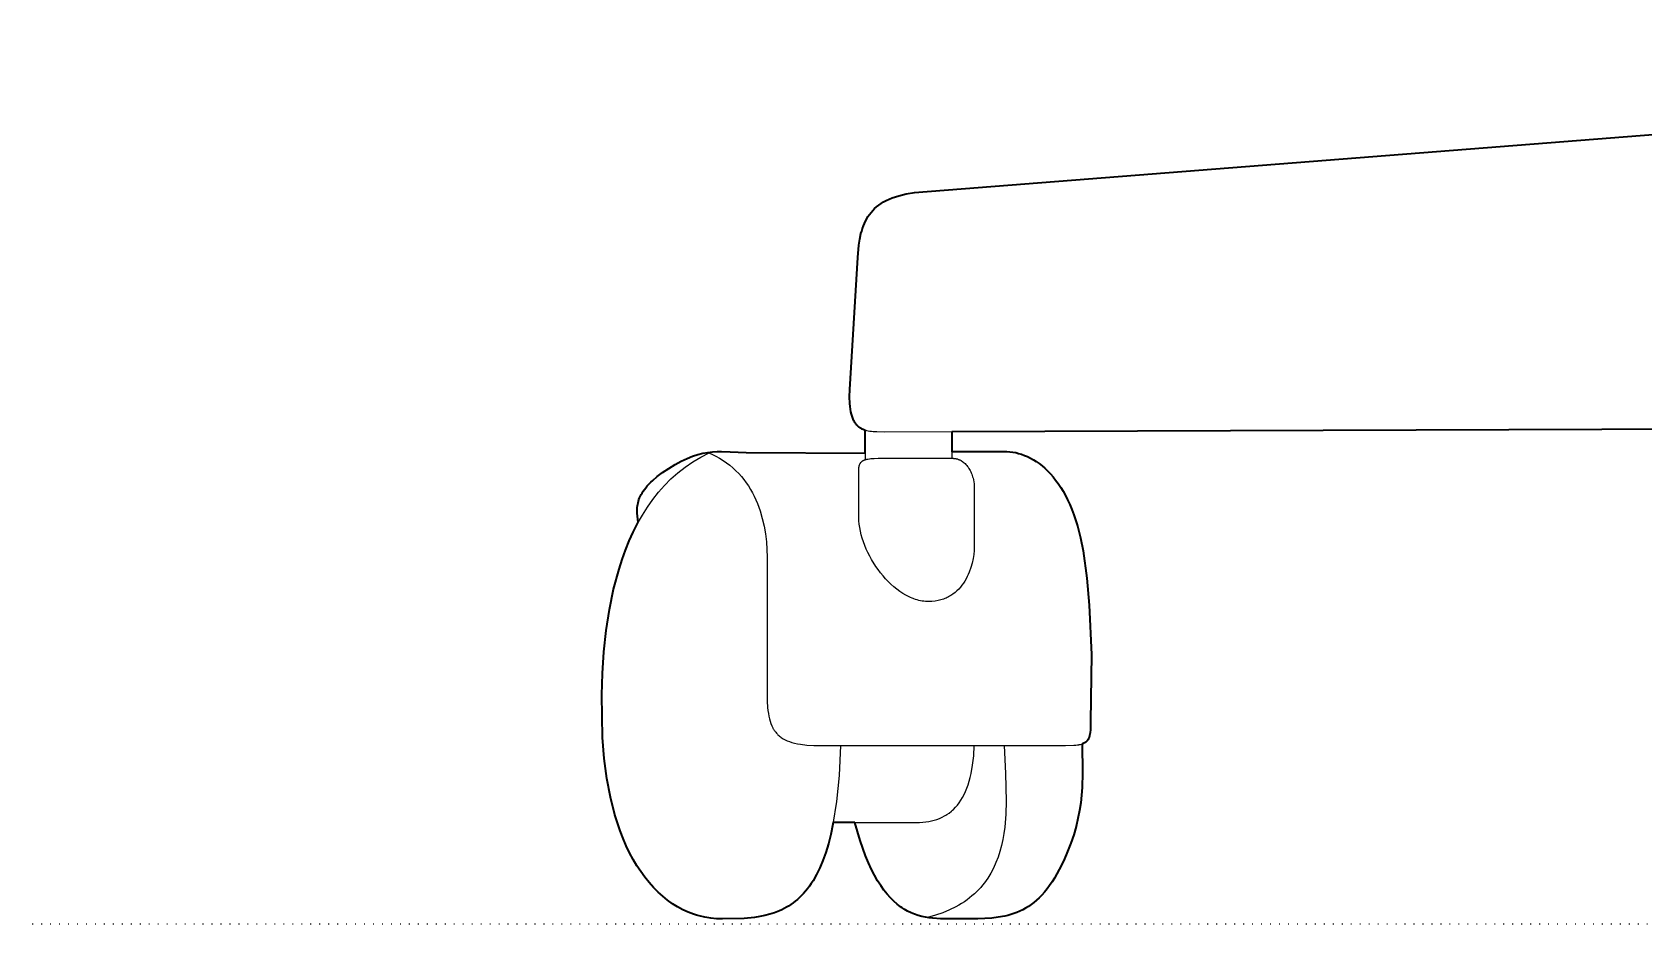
# Model space of a CAD drawing. Header units: millimetres. Extents: x 0 to 1842, y -1115 to 1018.
# Drawn here: x 0 to 197.6, y -1115 to -1005.6 of the extents above; entities that cross this region are included whole.
import ezdxf

# ---------------------------------------------------------------- set-up
doc = ezdxf.new("R2010")
doc.units = ezdxf.units.MM
doc.linetypes.add('Dots', pattern=[1, 0, -1])
doc.layers.add('Blocks', color=7, linetype='Continuous')
for name, color, linetype, lineweight, true_color in [('Blocks$Inner', 7, 'Continuous', 25, 0x007f00), ('Blocks$Outline', 7, 'Continuous', 35, 0xff3f3f), ('Groud', 7, 'Dots', 25, 0x243775)]:
    doc.layers.add(name, color=color, linetype=linetype, lineweight=lineweight, true_color=true_color)

# ---------------------------------------------------------------- blocks, each defined once
blk = doc.blocks.new('Oxford High Office Chair Back')
at = {"layer": 'Blocks$Inner'}
for p, q in [((42.83, 35.11), (42.83, 37.51)), ((4.27, 27.16), (4.37, 26.41)), ((28.28, -10.43), (38.48, -10.43))]:
    blk.add_line(p, q, dxfattribs=at)
for points in [[(631.41, 39.67), (34.52, 37.48), (33.62, 37.49), (33.19, 37.51), (32.98, 37.53), (32.78, 37.56), (32.58, 37.59), (32.39, 37.64), (32.3, 37.66), (32.21, 37.69), (32.03, 37.75), (31.94, 37.79), (31.9, 37.81), (31.86, 37.83), (31.81, 37.85), (31.81, 37.85), (31.81, 37.85), (31.81, 37.85), (31.8, 37.85), (31.8, 37.85), (31.8, 37.85), (31.8, 37.86), (31.79, 37.86), (31.79, 37.86), (31.79, 37.86), (31.79, 37.86), (31.78, 37.86), (31.78, 37.86), (31.78, 37.87), (31.78, 37.87), (31.77, 37.87), (31.73, 37.89), (31.69, 37.91), (31.61, 37.96), (31.53, 38.01), (31.5, 38.04), (31.46, 38.07), (31.46, 38.07), (31.45, 38.07), (31.45, 38.08), (31.45, 38.08), (31.45, 38.08), (31.45, 38.08), (31.44, 38.08), (31.44, 38.08), (31.44, 38.09), (31.44, 38.09), (31.43, 38.09), (31.43, 38.09), (31.43, 38.09), (31.43, 38.1), (31.42, 38.1), (31.42, 38.1), (31.39, 38.13), (31.31, 38.19), (31.28, 38.23), (31.24, 38.26), (31.18, 38.33), (31.11, 38.41), (31.05, 38.49), (30.99, 38.57), (30.96, 38.61), (30.93, 38.66), (30.87, 38.75), (30.82, 38.85), (30.76, 38.95), (30.67, 39.17), (30.62, 39.29), (30.58, 39.42), (30.5, 39.68), (30.44, 39.97), (30.38, 40.28), (30.34, 40.62), (30.31, 40.98), (30.28, 41.78), (30.3, 42.7), (31.29, 58.89), (31.43, 60.42), (31.54, 61.13), (31.68, 61.82), (31.77, 62.14), (31.86, 62.46), (31.97, 62.77), (32.1, 63.07), (32.23, 63.37), (32.38, 63.65), (32.54, 63.92), (32.72, 64.18), (32.91, 64.43), (33.12, 64.67), (33.35, 64.91), (33.6, 65.12), (33.87, 65.33), (34.15, 65.53), (34.46, 65.72), (34.78, 65.89), (35.13, 66.06), (35.5, 66.21), (35.9, 66.35), (36.32, 66.47), (36.76, 66.59), (37.23, 66.69), (38.25, 66.86), (288.58, 86.53)], [(32.19, 37.69), (32.19, 34.08)], [(29.18, -0.99), (29, -4.64), (28.69, -7.85), (28.24, -10.64), (27.97, -11.89), (27.68, -13.05), (27.35, -14.12), (27, -15.1), (26.62, -16), (26.22, -16.82), (25.8, -17.56), (25.58, -17.91), (25.35, -18.24), (25.12, -18.55), (24.88, -18.85), (24.64, -19.12), (24.39, -19.39), (24.14, -19.64), (23.88, -19.87), (23.62, -20.09), (23.36, -20.29), (23.09, -20.49), (22.81, -20.67), (22.54, -20.83), (22.25, -20.99), (21.97, -21.13), (21.68, -21.26), (21.09, -21.49), (20.49, -21.69), (19.88, -21.85), (19.26, -21.97), (18.63, -22.07), (17.35, -22.19), (14.71, -22.26), (13.98, -22.23), (13.26, -22.16), (12.55, -22.05), (11.85, -21.88), (11.5, -21.78), (11.16, -21.67), (10.83, -21.55), (10.49, -21.42), (9.84, -21.12), (9.19, -20.78), (8.57, -20.39), (7.96, -19.95), (7.37, -19.48), (6.79, -18.96), (6.23, -18.39), (5.7, -17.79), (5.18, -17.14), (4.68, -16.45), (4.2, -15.72), (3.75, -14.95), (3.31, -14.13), (2.9, -13.28), (2.52, -12.39), (2.16, -11.45), (1.82, -10.48), (1.5, -9.47), (0.96, -7.32), (0.52, -5.03), (0.2, -2.59), (0, 0), (-0.11, 5.22), (-0.03, 7.87), (0.14, 10.51), (0.43, 13.13), (0.83, 15.71), (1.35, 18.22), (2.01, 20.66), (2.39, 21.84), (2.81, 22.99), (3.27, 24.12), (3.76, 25.21), (4.29, 26.27), (4.87, 27.28), (5.48, 28.27), (6.14, 29.2), (6.84, 30.1), (7.59, 30.94), (8.38, 31.74), (9.22, 32.49), (10.11, 33.18), (11.04, 33.82), (12.03, 34.39), (13.06, 34.91)], [(32.19, 34.89), (17.6, 34.99), (15.62, 35.07), (14.58, 35.1), (14.04, 35.09), (13.48, 35.06), (12.9, 34.99), (12.3, 34.88), (11.68, 34.72), (11.03, 34.51), (10.35, 34.25), (9.63, 33.91), (8.89, 33.51), (8.1, 33.02), (7.35, 32.51), (6.7, 32.01), (6.14, 31.54), (5.9, 31.31), (5.67, 31.08), (5.47, 30.86), (5.28, 30.64), (5.12, 30.42), (4.97, 30.21), (4.83, 30), (4.72, 29.8), (4.61, 29.59), (4.53, 29.4), (4.45, 29.2), (4.39, 29), (4.34, 28.81), (4.3, 28.62), (4.27, 28.43), (4.25, 28.25), (4.24, 28.06), (4.23, 27.88), (4.24, 27.52), (4.27, 27.16)], [(12.88, 34.98), (13.39, 34.77), (13.87, 34.53), (14.33, 34.27), (14.78, 34), (15.2, 33.71), (15.6, 33.4), (15.98, 33.08), (16.34, 32.74), (16.68, 32.39), (17.01, 32.03), (17.32, 31.65), (17.6, 31.26), (17.88, 30.86), (18.13, 30.45), (18.37, 30.03), (18.59, 29.6), (18.79, 29.16), (18.98, 28.72), (19.31, 27.81), (19.58, 26.88), (19.8, 25.94), (19.96, 24.98), (20.08, 24.03), (20.14, 23.08), (20.16, 22.14), (20.16, 5.33), (20.18, 4.46), (20.23, 3.67), (20.27, 3.3), (20.32, 2.94), (20.38, 2.61), (20.45, 2.29), (20.54, 2), (20.63, 1.71), (20.74, 1.45), (20.86, 1.2), (20.89, 1.14), (20.93, 1.08), (20.96, 1.02), (21, 0.96), (21.07, 0.85), (21.11, 0.8), (21.15, 0.74), (21.23, 0.64), (21.31, 0.54), (21.4, 0.44), (21.45, 0.4), (21.49, 0.35), (21.59, 0.26), (21.69, 0.17), (21.79, 0.09), (21.9, 0.01), (22.01, -0.06), (22.13, -0.14), (22.37, -0.27), (22.64, -0.39), (22.92, -0.5), (23.22, -0.6), (23.54, -0.69), (23.88, -0.76), (24.25, -0.82), (25.03, -0.92), (25.9, -0.97), (26.87, -0.99), (55.37, -0.99), (56.74, -0.99), (57.79, -0.95), (58.02, -0.93), (58.22, -0.91), (58.41, -0.88), (58.45, -0.87), (58.46, -0.87), (58.46, -0.87), (58.46, -0.87), (58.46, -0.87), (58.47, -0.87), (58.47, -0.87), (58.47, -0.87), (58.48, -0.87), (58.48, -0.86), (58.48, -0.86), (58.48, -0.86), (58.49, -0.86), (58.49, -0.86), (58.49, -0.86), (58.49, -0.86), (58.5, -0.86), (58.5, -0.86), (58.5, -0.86), (58.51, -0.86), (58.51, -0.86), (58.51, -0.86), (58.51, -0.86), (58.52, -0.86), (58.52, -0.86), (58.52, -0.86), (58.53, -0.86), (58.53, -0.85), (58.53, -0.85), (58.53, -0.85), (58.54, -0.85), (58.54, -0.85), (58.54, -0.85), (58.54, -0.85), (58.55, -0.85), (58.55, -0.85), (58.55, -0.85), (58.55, -0.85), (58.56, -0.85), (58.56, -0.85), (58.56, -0.85), (58.56, -0.85), (58.57, -0.85), (58.57, -0.85), (58.57, -0.85), (58.58, -0.84), (58.58, -0.84), (58.58, -0.84), (58.58, -0.84), (58.74, -0.8), (58.82, -0.78), (58.85, -0.77), (58.89, -0.75), (58.92, -0.74), (58.96, -0.73), (59.02, -0.7), (59.08, -0.67), (59.14, -0.63), (59.19, -0.6), (59.2, -0.6), (59.2, -0.59), (59.2, -0.59), (59.2, -0.59), (59.2, -0.59), (59.2, -0.59), (59.21, -0.59), (59.21, -0.59), (59.22, -0.58), (59.25, -0.56), (59.3, -0.52), (59.34, -0.48), (59.39, -0.43), (59.41, -0.41), (59.41, -0.41), (59.41, -0.4), (59.41, -0.4), (59.41, -0.4), (59.42, -0.4), (59.42, -0.4), (59.42, -0.4), (59.42, -0.4), (59.42, -0.39), (59.42, -0.39), (59.42, -0.39), (59.42, -0.39), (59.43, -0.39), (59.43, -0.39), (59.43, -0.39), (59.43, -0.38), (59.43, -0.38), (59.43, -0.38), (59.43, -0.38), (59.43, -0.38), (59.44, -0.38), (59.44, -0.37), (59.44, -0.37), (59.44, -0.37), (59.44, -0.36), (59.45, -0.36), (59.45, -0.36), (59.45, -0.36), (59.45, -0.36), (59.45, -0.35), (59.45, -0.35), (59.46, -0.35), (59.46, -0.35), (59.46, -0.35), (59.46, -0.34), (59.46, -0.34), (59.46, -0.34), (59.46, -0.34), (59.46, -0.34), (59.47, -0.34), (59.47, -0.34), (59.47, -0.33), (59.5, -0.28), (59.51, -0.28), (59.51, -0.28), (59.51, -0.28), (59.51, -0.27), (59.51, -0.27), (59.51, -0.27), (59.51, -0.27), (59.51, -0.27), (59.51, -0.27), (59.51, -0.26), (59.52, -0.26), (59.52, -0.26), (59.52, -0.26), (59.52, -0.26), (59.52, -0.25), (59.52, -0.25), (59.53, -0.24), (59.53, -0.24), (59.53, -0.24), (59.53, -0.23), (59.53, -0.23), (59.53, -0.23), (59.54, -0.23), (59.54, -0.23), (59.54, -0.23), (59.57, -0.17), (59.6, -0.11), (59.63, -0.04), (59.65, 0.03), (59.67, 0.1), (59.7, 0.17), (59.72, 0.25), (59.75, 0.41), (59.78, 0.59), (59.81, 0.98), (59.84, 1.97), (59.93, 10.19), (59.68, 16.26), (59.37, 19.54), (58.91, 22.89), (58.59, 24.5), (58.22, 25.99), (57.78, 27.34), (57.54, 27.98), (57.29, 28.58), (57.02, 29.15), (56.75, 29.69), (56.46, 30.21), (56.17, 30.69), (55.86, 31.15), (55.55, 31.58), (55.23, 31.98), (54.9, 32.36), (54.57, 32.71), (54.23, 33.03), (53.88, 33.33), (53.53, 33.6), (53.18, 33.85), (52.82, 34.08), (52.46, 34.28), (52.1, 34.46), (51.73, 34.61), (51.37, 34.75), (51.01, 34.86), (50.65, 34.95), (50.29, 35.02), (49.93, 35.07), (49.57, 35.1), (49.22, 35.11), (42.83, 35.11)], [(42.83, 35.11), (42.83, 34.26)], [(58.8, -0.78), (58.86, -4.34), (58.8, -6.15), (58.62, -8.01), (58.48, -8.96), (58.29, -9.93), (58.06, -10.91), (57.77, -11.92), (57.43, -12.95), (57.02, -14), (56.55, -15.08), (56, -16.19), (55.41, -17.24), (55.11, -17.72), (54.81, -18.16), (54.5, -18.58), (54.19, -18.97), (53.87, -19.32), (53.55, -19.66), (53.22, -19.96), (52.89, -20.24), (52.56, -20.5), (52.21, -20.73), (51.87, -20.95), (51.52, -21.14), (51.16, -21.31), (50.8, -21.46), (50.44, -21.6), (50.06, -21.72), (49.69, -21.82), (49.3, -21.91), (48.52, -22.05), (47.71, -22.15), (46.87, -22.21), (46.01, -22.24), (44.21, -22.26), (42.35, -22.26), (41.42, -22.24), (40.51, -22.17), (40.05, -22.11), (39.6, -22.04), (39.15, -21.94), (38.7, -21.82), (38.26, -21.67), (37.82, -21.5), (37.39, -21.29), (36.96, -21.04), (36.74, -20.91), (36.53, -20.77), (36.32, -20.61), (36.11, -20.45), (35.7, -20.09), (35.29, -19.68), (34.88, -19.23), (34.49, -18.73), (34.1, -18.17), (33.71, -17.57), (33.33, -16.9), (32.97, -16.17), (32.6, -15.39), (32.25, -14.53), (31.57, -12.63), (30.92, -10.43)], [(38.48, -10.43), (38.87, -10.42), (39.25, -10.4), (39.62, -10.36), (39.98, -10.3), (40.33, -10.23), (40.67, -10.14), (41, -10.04), (41.32, -9.92), (41.63, -9.78), (41.93, -9.62), (42.07, -9.54), (42.21, -9.45), (42.49, -9.26), (42.76, -9.04), (42.89, -8.93), (43.02, -8.81), (43.26, -8.56), (43.5, -8.29), (43.72, -8), (43.93, -7.69), (44.13, -7.35), (44.32, -7), (44.49, -6.63), (44.66, -6.23), (44.81, -5.81), (44.95, -5.37), (45.07, -4.91), (45.18, -4.42), (45.37, -3.37), (45.5, -2.23), (45.57, -0.99)], [(49.22, -0.99), (49.42, -4.43), (49.49, -7.79), (49.43, -9.41), (49.3, -10.99), (49.19, -11.76), (49.06, -12.51), (48.9, -13.25), (48.71, -13.97), (48.49, -14.67), (48.23, -15.35), (47.94, -16.01), (47.61, -16.64), (47.24, -17.26), (46.82, -17.84), (46.59, -18.13), (46.36, -18.4), (46.11, -18.67), (45.85, -18.94), (45.58, -19.19), (45.29, -19.44), (45, -19.68), (44.69, -19.92), (44.36, -20.14), (44.02, -20.36), (43.67, -20.57), (43.31, -20.77), (42.54, -21.15), (41.7, -21.5), (40.81, -21.81), (39.85, -22.08)]]:
    blk.add_lwpolyline(points, dxfattribs=at)
blk.add_lwpolyline([(31.42, 27.02), (31.42, 31.37), (31.4, 32.72), (31.4, 32.85), (31.41, 32.98), (31.42, 33.01), (31.42, 33.01), (31.42, 33.02), (31.42, 33.02), (31.42, 33.02), (31.42, 33.02), (31.42, 33.02), (31.42, 33.03), (31.42, 33.03), (31.42, 33.04), (31.42, 33.07), (31.43, 33.1), (31.43, 33.1), (31.43, 33.11), (31.43, 33.11), (31.43, 33.11), (31.43, 33.11), (31.43, 33.11), (31.43, 33.12), (31.43, 33.12), (31.43, 33.12), (31.43, 33.12), (31.43, 33.12), (31.43, 33.12), (31.43, 33.13), (31.43, 33.13), (31.43, 33.13), (31.43, 33.13), (31.43, 33.16), (31.44, 33.22), (31.45, 33.24), (31.45, 33.27), (31.46, 33.32), (31.47, 33.35), (31.47, 33.35), (31.47, 33.35), (31.47, 33.36), (31.47, 33.36), (31.47, 33.36), (31.47, 33.36), (31.47, 33.36), (31.47, 33.36), (31.48, 33.36), (31.48, 33.37), (31.48, 33.37), (31.48, 33.37), (31.48, 33.37), (31.48, 33.37), (31.48, 33.37), (31.48, 33.38), (31.49, 33.43), (31.49, 33.43), (31.49, 33.43), (31.49, 33.43), (31.49, 33.43), (31.5, 33.43), (31.5, 33.44), (31.5, 33.44), (31.5, 33.44), (31.5, 33.44), (31.5, 33.44), (31.5, 33.44), (31.5, 33.44), (31.5, 33.45), (31.5, 33.45), (31.5, 33.45), (31.5, 33.45), (31.51, 33.47), (31.53, 33.52), (31.55, 33.57), (31.55, 33.57), (31.55, 33.57), (31.55, 33.57), (31.55, 33.57), (31.55, 33.57), (31.55, 33.57), (31.55, 33.58), (31.55, 33.58), (31.55, 33.58), (31.56, 33.58), (31.56, 33.58), (31.56, 33.58), (31.56, 33.58), (31.56, 33.58), (31.56, 33.59), (31.56, 33.59), (31.56, 33.59), (31.56, 33.59), (31.56, 33.59), (31.56, 33.59), (31.56, 33.59), (31.56, 33.6), (31.56, 33.6), (31.57, 33.6), (31.57, 33.6), (31.57, 33.6), (31.57, 33.6), (31.57, 33.6), (31.57, 33.61), (31.57, 33.61), (31.57, 33.61), (31.57, 33.61), (31.6, 33.65), (31.62, 33.69), (31.62, 33.69), (31.62, 33.69), (31.62, 33.7), (31.63, 33.7), (31.63, 33.7), (31.63, 33.7), (31.63, 33.7), (31.63, 33.7), (31.64, 33.71), (31.65, 33.73), (31.65, 33.74), (31.66, 33.74), (31.66, 33.74), (31.66, 33.74), (31.66, 33.74), (31.67, 33.75), (31.67, 33.75), (31.67, 33.75), (31.67, 33.75), (31.67, 33.75), (31.67, 33.76), (31.67, 33.76), (31.67, 33.76), (31.67, 33.76), (31.67, 33.76), (31.68, 33.76), (31.68, 33.76), (31.68, 33.76), (31.68, 33.76), (31.68, 33.77), (31.68, 33.77), (31.68, 33.77), (31.69, 33.78), (31.69, 33.78), (31.69, 33.78), (31.69, 33.78), (31.69, 33.78), (31.69, 33.78), (31.7, 33.78), (31.7, 33.78), (31.7, 33.79), (31.7, 33.79), (31.7, 33.79), (31.7, 33.79), (31.7, 33.79), (31.7, 33.79), (31.7, 33.79), (31.71, 33.79), (31.71, 33.79), (31.71, 33.8), (31.75, 33.84), (31.79, 33.87), (31.83, 33.9), (31.87, 33.93), (31.89, 33.95), (31.92, 33.96), (31.97, 33.99), (31.97, 33.99), (31.97, 33.99), (31.97, 33.99), (31.97, 33.99), (31.98, 33.99), (31.98, 33.99), (31.98, 34), (31.98, 34), (31.98, 34), (31.98, 34), (31.98, 34), (31.99, 34), (31.99, 34), (31.99, 34), (31.99, 34), (31.99, 34), (31.99, 34), (32, 34), (32, 34), (32, 34.01), (32, 34.01), (32, 34.01), (32, 34.01), (32.01, 34.01), (32.01, 34.01), (32.01, 34.01), (32.01, 34.01), (32.02, 34.01), (32.07, 34.04), (32.07, 34.04), (32.08, 34.04), (32.08, 34.04), (32.08, 34.04), (32.08, 34.04), (32.08, 34.04), (32.08, 34.04), (32.09, 34.04), (32.09, 34.05), (32.09, 34.05), (32.09, 34.05), (32.09, 34.05), (32.1, 34.05), (32.1, 34.05), (32.1, 34.05), (32.1, 34.05), (32.13, 34.06), (32.16, 34.07), (32.17, 34.08), (32.18, 34.08), (32.18, 34.08), (32.18, 34.08), (32.18, 34.08), (32.18, 34.08), (32.19, 34.08), (32.19, 34.08), (32.19, 34.08), (32.25, 34.1), (32.32, 34.12), (32.39, 34.14), (32.54, 34.17), (32.71, 34.2), (32.89, 34.22), (33.3, 34.25), (33.77, 34.26), (42.96, 34.26), (43, 34.26), (43, 34.26), (43, 34.26), (43.01, 34.26), (43.01, 34.26), (43.01, 34.26), (43.01, 34.26), (43.01, 34.26), (43.02, 34.26), (43.02, 34.26), (43.02, 34.25), (43.02, 34.26), (43.03, 34.26), (43.03, 34.25), (43.03, 34.25), (43.03, 34.25), (43.03, 34.25), (43.04, 34.25), (43.04, 34.25), (43.05, 34.25), (43.05, 34.25), (43.05, 34.25), (43.05, 34.25), (43.06, 34.25), (43.06, 34.25), (43.06, 34.25), (43.06, 34.25), (43.06, 34.25), (43.07, 34.25), (43.07, 34.25), (43.1, 34.25), (43.1, 34.25), (43.11, 34.25), (43.11, 34.25), (43.11, 34.25), (43.11, 34.25), (43.12, 34.25), (43.12, 34.25), (43.12, 34.25), (43.12, 34.25), (43.12, 34.25), (43.13, 34.25), (43.13, 34.25), (43.13, 34.25), (43.13, 34.25), (43.13, 34.25), (43.14, 34.25), (43.17, 34.24), (43.24, 34.24), (43.24, 34.24), (43.24, 34.24), (43.25, 34.24), (43.25, 34.23), (43.25, 34.23), (43.25, 34.23), (43.25, 34.23), (43.26, 34.23), (43.26, 34.23), (43.26, 34.23), (43.26, 34.23), (43.26, 34.23), (43.27, 34.23), (43.27, 34.23), (43.27, 34.23), (43.27, 34.23), (43.27, 34.23), (43.28, 34.23), (43.28, 34.23), (43.28, 34.23), (43.28, 34.23), (43.29, 34.23), (43.29, 34.23), (43.29, 34.23), (43.29, 34.23), (43.29, 34.23), (43.3, 34.23), (43.3, 34.23), (43.3, 34.23), (43.3, 34.23), (43.3, 34.23), (43.31, 34.22), (43.31, 34.22), (43.31, 34.22), (43.31, 34.22), (43.31, 34.22), (43.32, 34.22), (43.32, 34.22), (43.32, 34.22), (43.32, 34.22), (43.33, 34.22), (43.33, 34.22), (43.33, 34.22), (43.33, 34.22), (43.33, 34.22), (43.34, 34.22), (43.34, 34.22), (43.34, 34.22), (43.34, 34.22), (43.34, 34.22), (43.35, 34.22), (43.35, 34.22), (43.35, 34.22), (43.35, 34.22), (43.35, 34.22), (43.36, 34.21), (43.36, 34.21), (43.36, 34.21), (43.36, 34.21), (43.36, 34.21), (43.37, 34.21), (43.37, 34.21), (43.37, 34.21), (43.37, 34.21), (43.5, 34.18), (43.63, 34.13), (43.63, 34.13), (43.64, 34.13), (43.64, 34.13), (43.64, 34.13), (43.64, 34.13), (43.64, 34.13), (43.65, 34.13), (43.65, 34.13), (43.65, 34.13), (43.65, 34.13), (43.65, 34.13), (43.66, 34.13), (43.66, 34.12), (43.66, 34.12), (43.66, 34.12), (43.66, 34.12), (43.67, 34.12), (43.67, 34.12), (43.67, 34.12), (43.67, 34.12), (43.67, 34.12), (43.68, 34.12), (43.68, 34.12), (43.68, 34.12), (43.68, 34.12), (43.68, 34.11), (43.69, 34.11), (43.69, 34.11), (43.69, 34.11), (43.69, 34.11), (43.69, 34.11), (43.7, 34.11), (43.7, 34.11), (43.7, 34.11), (43.7, 34.11), (43.7, 34.11), (43.71, 34.11), (43.71, 34.1), (43.71, 34.1), (43.71, 34.1), (43.71, 34.1), (43.72, 34.1), (43.72, 34.1), (43.72, 34.1), (43.72, 34.1), (43.72, 34.1), (43.73, 34.1), (43.73, 34.1), (43.73, 34.1), (43.73, 34.1), (43.73, 34.09), (43.74, 34.09), (43.74, 34.09), (43.74, 34.09), (43.74, 34.09), (43.74, 34.09), (43.75, 34.09), (43.75, 34.09), (43.75, 34.09), (43.75, 34.09), (43.75, 34.09), (43.75, 34.08), (43.76, 34.08), (43.76, 34.08), (43.76, 34.08), (43.76, 34.08), (43.76, 34.08), (43.77, 34.08), (43.77, 34.08), (43.77, 34.08), (43.77, 34.08), (43.77, 34.08), (43.78, 34.07), (43.78, 34.07), (43.78, 34.07), (43.78, 34.07), (43.78, 34.07), (43.79, 34.07), (43.79, 34.07), (43.79, 34.07), (43.79, 34.07), (43.79, 34.07), (43.8, 34.07), (43.8, 34.06), (43.8, 34.06), (43.8, 34.06), (43.8, 34.06), (43.8, 34.06), (43.81, 34.06), (43.81, 34.06), (43.81, 34.06), (43.81, 34.06), (43.81, 34.06), (43.82, 34.06), (43.82, 34.05), (43.82, 34.05), (43.88, 34.02), (43.88, 34.02), (43.89, 34.02), (43.89, 34.02), (43.89, 34.02), (43.89, 34.02), (43.89, 34.02), (43.89, 34.02), (43.9, 34.01), (43.9, 34.01), (43.9, 34.01), (43.9, 34.01), (43.9, 34.01), (43.91, 34.01), (43.91, 34.01), (43.91, 34.01), (43.91, 34.01), (43.94, 33.99), (43.95, 33.98), (43.95, 33.98), (43.95, 33.98), (43.95, 33.98), (43.96, 33.98), (43.96, 33.98), (43.96, 33.98), (43.96, 33.98), (43.96, 33.98), (43.97, 33.98), (43.97, 33.97), (43.97, 33.97), (43.97, 33.97), (43.97, 33.97), (43.98, 33.97), (43.98, 33.97), (43.98, 33.97), (43.98, 33.97), (43.98, 33.97), (43.98, 33.96), (43.99, 33.96), (43.99, 33.96), (43.99, 33.96), (43.99, 33.96), (43.99, 33.96), (43.99, 33.96), (44, 33.96), (44, 33.96), (44, 33.95), (44.12, 33.88), (44.23, 33.79), (44.34, 33.7), (44.44, 33.61), (44.55, 33.5), (44.64, 33.39), (44.74, 33.27), (44.83, 33.15), (44.91, 33.02), (44.99, 32.89), (45.07, 32.75), (45.14, 32.61), (45.21, 32.46), (45.27, 32.31), (45.32, 32.15), (45.37, 31.99), (45.42, 31.83), (45.46, 31.67), (45.52, 31.33), (45.54, 31.16), (45.56, 30.99), (45.57, 30.81), (45.57, 30.64), (45.57, 23.41), (45.57, 23.19), (45.56, 22.96), (45.51, 22.47), (45.43, 21.95), (45.31, 21.41), (45.15, 20.85), (44.95, 20.29), (44.83, 20.02), (44.7, 19.74), (44.56, 19.47), (44.41, 19.2), (44.24, 18.95), (44.06, 18.69), (43.87, 18.45), (43.66, 18.22), (43.44, 18), (43.21, 17.79), (42.96, 17.6), (42.82, 17.51), (42.69, 17.42), (42.55, 17.34), (42.41, 17.26), (42.26, 17.18), (42.11, 17.11), (41.96, 17.05), (41.8, 16.99), (41.64, 16.93), (41.47, 16.88), (41.13, 16.8), (40.76, 16.73), (40.38, 16.7), (39.98, 16.68), (39.78, 16.69), (39.58, 16.7), (39.37, 16.72), (39.17, 16.75), (38.97, 16.79), (38.77, 16.83), (38.57, 16.89), (38.37, 16.95), (38.17, 17.02), (38.07, 17.05), (37.97, 17.09), (37.77, 17.17), (37.58, 17.26), (37.19, 17.46), (36.81, 17.69), (36.44, 17.93), (36.07, 18.2), (35.71, 18.49), (35.36, 18.8), (35.02, 19.13), (34.69, 19.48), (34.38, 19.84), (34.07, 20.22), (33.78, 20.6), (33.5, 21), (32.98, 21.83), (32.75, 22.26), (32.53, 22.69), (32.33, 23.12), (32.14, 23.56), (31.98, 24), (31.83, 24.45), (31.71, 24.88), (31.61, 25.32), (31.52, 25.76), (31.46, 26.18), (31.43, 26.6)], close=True, dxfattribs=at)
at = {"layer": 'Blocks$Outline'}
for points in [[(32.19, 37.69), (32.03, 37.75), (31.94, 37.79), (31.9, 37.81), (31.86, 37.83), (31.81, 37.85), (31.81, 37.85), (31.81, 37.85), (31.81, 37.85), (31.8, 37.85), (31.8, 37.85), (31.8, 37.85), (31.8, 37.86), (31.79, 37.86), (31.79, 37.86), (31.79, 37.86), (31.79, 37.86), (31.78, 37.86), (31.78, 37.86), (31.78, 37.87), (31.78, 37.87), (31.77, 37.87), (31.73, 37.89), (31.69, 37.91), (31.61, 37.96), (31.53, 38.01), (31.5, 38.04), (31.46, 38.07), (31.46, 38.07), (31.45, 38.07), (31.45, 38.08), (31.45, 38.08), (31.45, 38.08), (31.45, 38.08), (31.44, 38.08), (31.44, 38.08), (31.44, 38.09), (31.44, 38.09), (31.43, 38.09), (31.43, 38.09), (31.43, 38.09), (31.43, 38.1), (31.42, 38.1), (31.42, 38.1), (31.39, 38.13), (31.31, 38.19), (31.28, 38.23), (31.24, 38.26), (31.18, 38.33), (31.11, 38.41), (31.05, 38.49), (30.99, 38.57), (30.96, 38.61), (30.93, 38.66), (30.87, 38.75), (30.82, 38.85), (30.76, 38.95), (30.67, 39.17), (30.62, 39.29), (30.58, 39.42), (30.5, 39.68), (30.44, 39.97), (30.38, 40.28), (30.34, 40.62), (30.31, 40.98), (30.28, 41.78), (30.3, 42.7), (31.29, 58.89), (31.43, 60.42), (31.54, 61.13), (31.68, 61.82), (31.77, 62.14), (31.86, 62.46), (31.97, 62.77), (32.1, 63.07), (32.23, 63.37), (32.38, 63.65), (32.54, 63.92), (32.72, 64.18), (32.91, 64.43), (33.12, 64.67), (33.35, 64.91), (33.6, 65.12), (33.87, 65.33), (34.15, 65.53), (34.46, 65.72), (34.78, 65.89), (35.13, 66.06), (35.5, 66.21), (35.9, 66.35), (36.32, 66.47), (36.76, 66.59), (37.23, 66.69), (38.25, 66.86), (288.58, 86.53)], [(32.19, 34.89), (32.19, 37.69)], [(145.29, 37.88), (42.83, 37.51)], [(42.83, 37.51), (42.83, 35.11), (49.22, 35.11), (49.57, 35.1), (49.93, 35.07), (50.29, 35.02), (50.65, 34.95), (51.01, 34.86), (51.37, 34.75), (51.73, 34.61), (52.1, 34.46), (52.46, 34.28), (52.82, 34.08), (53.18, 33.85), (53.53, 33.6), (53.88, 33.33), (54.23, 33.03), (54.57, 32.71), (54.9, 32.36), (55.23, 31.98), (55.55, 31.58), (55.86, 31.15), (56.17, 30.69), (56.46, 30.21), (56.75, 29.69), (57.02, 29.15), (57.29, 28.58), (57.54, 27.98), (57.78, 27.34), (58.22, 25.99), (58.59, 24.5), (58.91, 22.89), (59.37, 19.54), (59.68, 16.26), (59.93, 10.19), (59.84, 1.97), (59.81, 0.98), (59.78, 0.59), (59.75, 0.41), (59.72, 0.25), (59.7, 0.17), (59.67, 0.1), (59.65, 0.03), (59.63, -0.04), (59.6, -0.11), (59.57, -0.17), (59.54, -0.23), (59.54, -0.23), (59.54, -0.23), (59.53, -0.23), (59.53, -0.23), (59.53, -0.23), (59.53, -0.24), (59.53, -0.24), (59.53, -0.24), (59.52, -0.25), (59.52, -0.25), (59.52, -0.26), (59.52, -0.26), (59.52, -0.26), (59.52, -0.26), (59.51, -0.26), (59.51, -0.27), (59.51, -0.27), (59.51, -0.27), (59.51, -0.27), (59.51, -0.27), (59.51, -0.27), (59.51, -0.28), (59.51, -0.28), (59.51, -0.28), (59.5, -0.28), (59.47, -0.33), (59.47, -0.34), (59.47, -0.34), (59.46, -0.34), (59.46, -0.34), (59.46, -0.34), (59.46, -0.34), (59.46, -0.34), (59.46, -0.35), (59.46, -0.35), (59.46, -0.35), (59.45, -0.35), (59.45, -0.35), (59.45, -0.36), (59.45, -0.36), (59.45, -0.36), (59.45, -0.36), (59.44, -0.36), (59.44, -0.37), (59.44, -0.37), (59.44, -0.37), (59.44, -0.38), (59.43, -0.38), (59.43, -0.38), (59.43, -0.38), (59.43, -0.38), (59.43, -0.38), (59.43, -0.39), (59.43, -0.39), (59.43, -0.39), (59.42, -0.39), (59.42, -0.39), (59.42, -0.39), (59.42, -0.39), (59.42, -0.4), (59.42, -0.4), (59.42, -0.4), (59.42, -0.4), (59.41, -0.4), (59.41, -0.4), (59.41, -0.4), (59.41, -0.41), (59.41, -0.41), (59.39, -0.43), (59.34, -0.48), (59.3, -0.52), (59.25, -0.56), (59.22, -0.58), (59.21, -0.59), (59.21, -0.59), (59.2, -0.59), (59.2, -0.59), (59.2, -0.59), (59.2, -0.59), (59.2, -0.59), (59.2, -0.6), (59.19, -0.6), (59.14, -0.63), (59.08, -0.67), (59.02, -0.7), (58.96, -0.73), (58.92, -0.74), (58.89, -0.75), (58.85, -0.77), (58.82, -0.78), (58.8, -0.78)], [(4.37, 26.41), (4.27, 27.16), (4.24, 27.52), (4.23, 27.88), (4.24, 28.06), (4.25, 28.25), (4.27, 28.43), (4.3, 28.62), (4.34, 28.81), (4.39, 29), (4.45, 29.2), (4.53, 29.4), (4.61, 29.59), (4.72, 29.8), (4.83, 30), (4.97, 30.21), (5.12, 30.42), (5.28, 30.64), (5.47, 30.86), (5.67, 31.08), (5.9, 31.31), (6.14, 31.54), (6.7, 32.01), (7.35, 32.51), (8.1, 33.02), (8.89, 33.51), (9.63, 33.91), (10.35, 34.25), (11.03, 34.51), (11.68, 34.72), (12.3, 34.88), (12.9, 34.99), (13.48, 35.06), (14.04, 35.09), (14.58, 35.1), (15.62, 35.07), (17.6, 34.99), (32.19, 34.89)], [(28.28, -10.43), (28.24, -10.64), (27.97, -11.89), (27.68, -13.05), (27.35, -14.12), (27, -15.1), (26.62, -16), (26.22, -16.82), (25.8, -17.56), (25.58, -17.91), (25.35, -18.24), (25.12, -18.55), (24.88, -18.85), (24.64, -19.12), (24.39, -19.39), (24.14, -19.64), (23.88, -19.87), (23.62, -20.09), (23.36, -20.29), (23.09, -20.49), (22.81, -20.67), (22.54, -20.83), (22.25, -20.99), (21.97, -21.13), (21.68, -21.26), (21.09, -21.49), (20.49, -21.69), (19.88, -21.85), (19.26, -21.97), (18.63, -22.07), (17.35, -22.19), (14.71, -22.26), (13.98, -22.23), (13.26, -22.16), (12.55, -22.05), (11.85, -21.88), (11.5, -21.78), (11.16, -21.67), (10.83, -21.55), (10.49, -21.42), (9.84, -21.12), (9.19, -20.78), (8.57, -20.39), (7.96, -19.95), (7.37, -19.48), (6.79, -18.96), (6.23, -18.39), (5.7, -17.79), (5.18, -17.14), (4.68, -16.45), (4.2, -15.72), (3.75, -14.95), (3.31, -14.13), (2.9, -13.28), (2.52, -12.39), (2.16, -11.45), (1.82, -10.48), (1.5, -9.47), (0.96, -7.32), (0.52, -5.03), (0.2, -2.59), (0, 0), (-0.11, 5.22), (-0.03, 7.87), (0.14, 10.51), (0.43, 13.13), (0.83, 15.71), (1.35, 18.22), (2.01, 20.66), (2.39, 21.84), (2.81, 22.99), (3.27, 24.12), (3.76, 25.21), (4.29, 26.27), (4.37, 26.41)], [(58.8, -0.78), (58.86, -4.34), (58.8, -6.15), (58.62, -8.01), (58.48, -8.96), (58.29, -9.93), (58.06, -10.91), (57.77, -11.92), (57.43, -12.95), (57.02, -14), (56.55, -15.08), (56, -16.19), (55.41, -17.24), (55.11, -17.72), (54.81, -18.16), (54.5, -18.58), (54.19, -18.97), (53.87, -19.32), (53.55, -19.66), (53.22, -19.96), (52.89, -20.24), (52.56, -20.5), (52.21, -20.73), (51.87, -20.95), (51.52, -21.14), (51.16, -21.31), (50.8, -21.46), (50.44, -21.6), (50.06, -21.72), (49.69, -21.82), (49.3, -21.91), (48.52, -22.05), (47.71, -22.15), (46.87, -22.21), (46.01, -22.24), (44.21, -22.26), (42.35, -22.26), (41.42, -22.24), (40.51, -22.17), (40.05, -22.11), (39.6, -22.04), (39.15, -21.94), (38.7, -21.82), (38.26, -21.67), (37.82, -21.5), (37.39, -21.29), (36.96, -21.04), (36.74, -20.91), (36.53, -20.77), (36.32, -20.61), (36.11, -20.45), (35.7, -20.09), (35.29, -19.68), (34.88, -19.23), (34.49, -18.73), (34.1, -18.17), (33.71, -17.57), (33.33, -16.9), (32.97, -16.17), (32.6, -15.39), (32.25, -14.53), (31.57, -12.63), (30.92, -10.43)], [(30.92, -10.43), (28.28, -10.43)]]:
    blk.add_lwpolyline(points, dxfattribs=at)

msp = doc.modelspace()

# ---------------------------------------------------------------- linework, layer by layer
at = {"layer": 'Groud'}
msp.add_lwpolyline([(0, -1115.03), (814.04, -1115.03)], dxfattribs=at)

# ---------------------------------------------------------------- block references
at = {"layer": 'Blocks'}
msp.add_blockref('Oxford High Office Chair Back', (69.95, -1092.18), dxfattribs=at)

doc.saveas('drawing.dxf')
